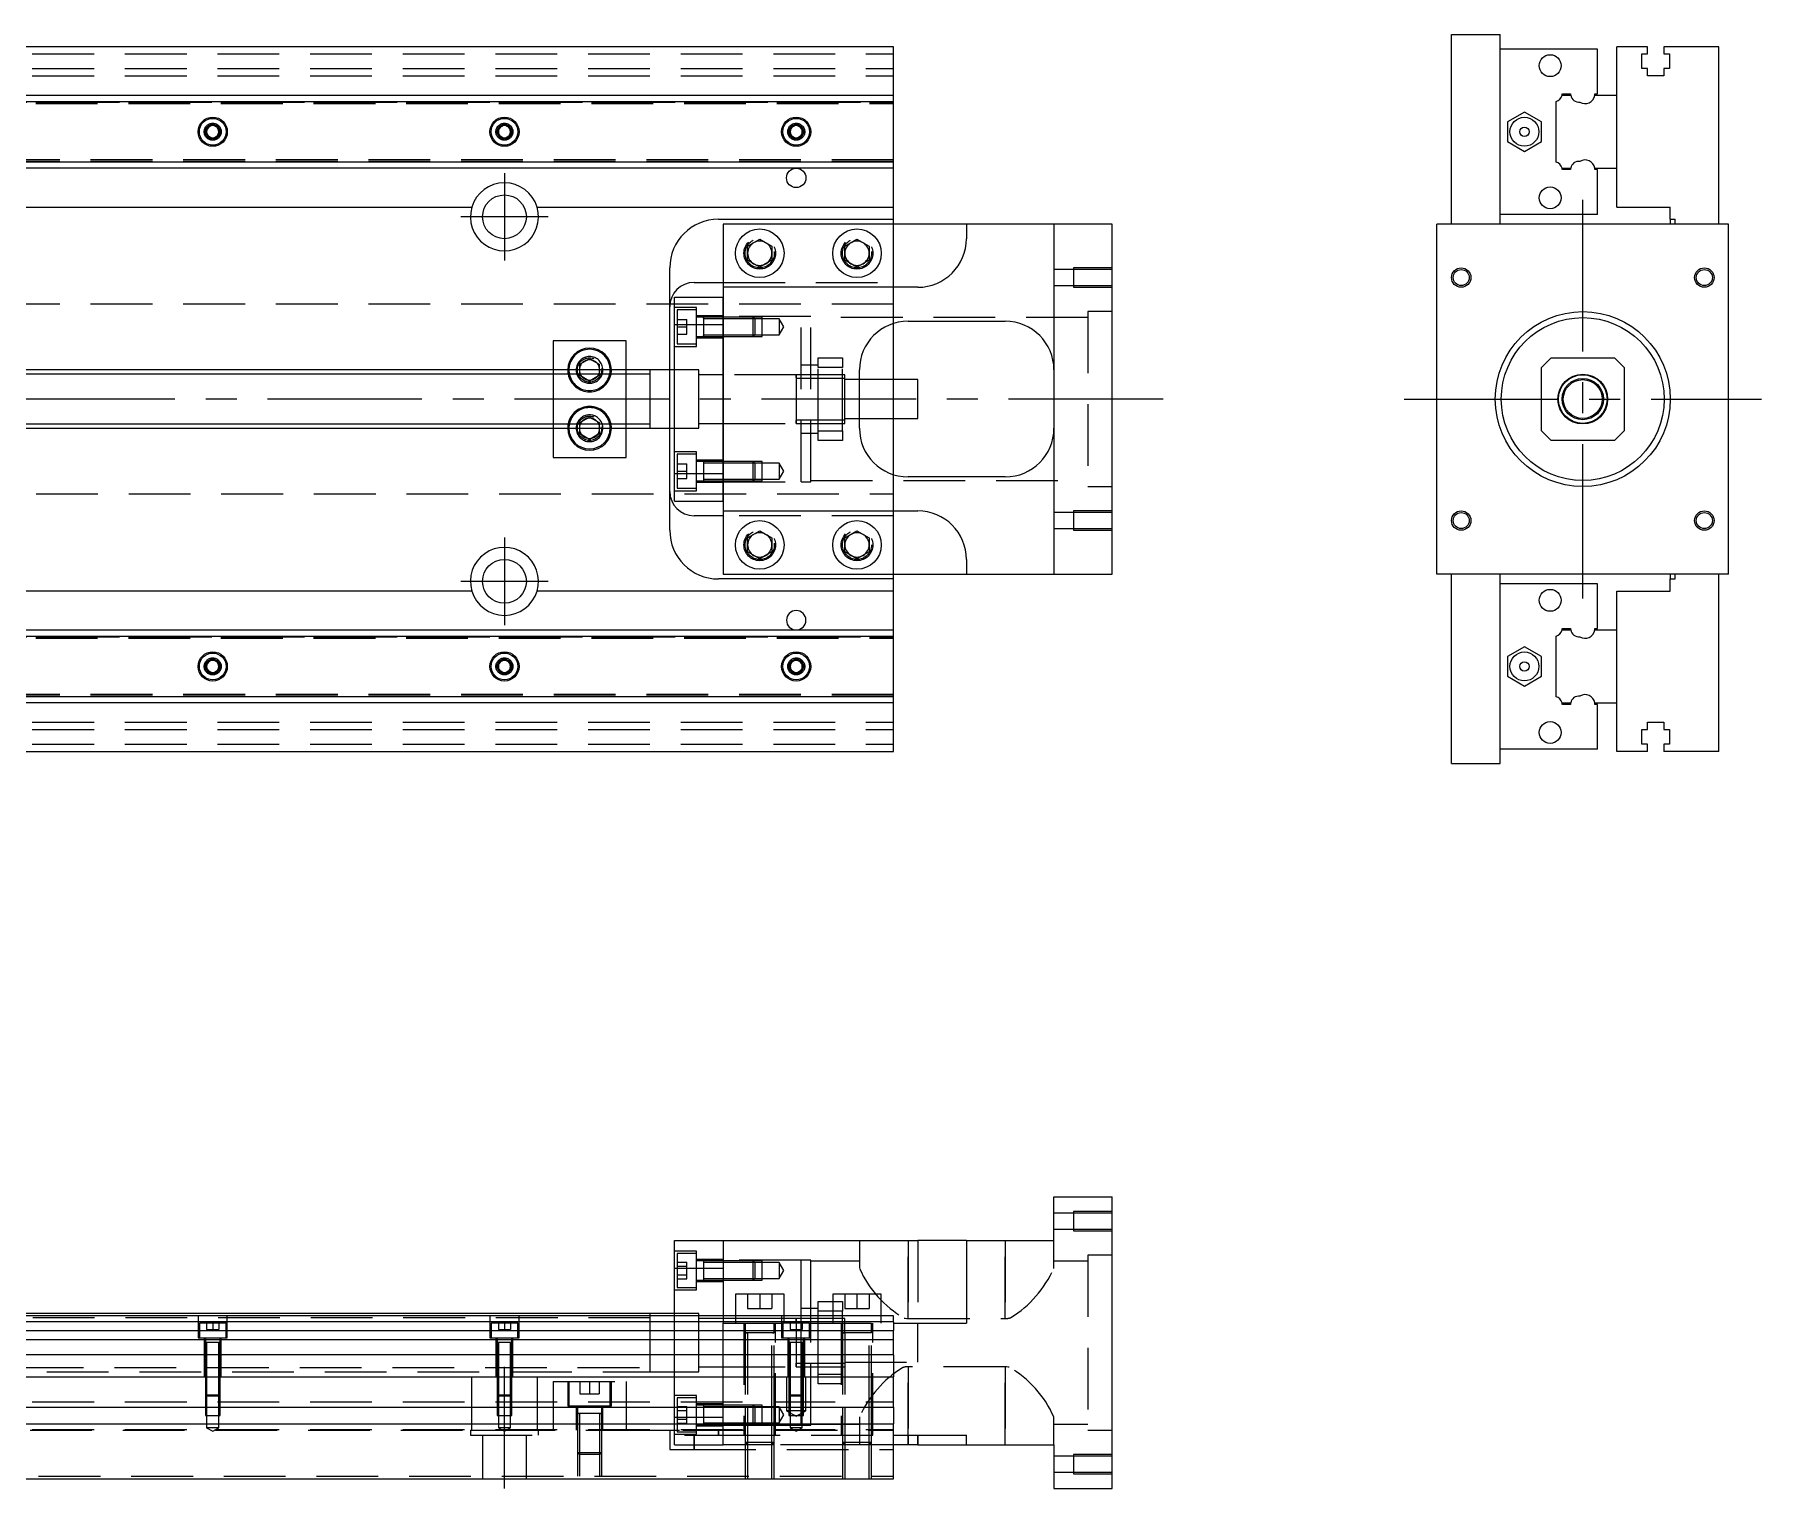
# Model space of a CAD drawing. Extents: x -12 to 699, y -269 to 77.
# Drawn here: x 343.4 to 698.5, y -224.1 to 75 of the extents above; entities that cross this region are included whole.
import ezdxf

# ---------------------------------------------------------------- set-up
doc = ezdxf.new("R2010")
doc.units = 0
doc.linetypes.add('CENTER', pattern=[50.8, 31.75, -6.35, 6.35, -6.35])
doc.linetypes.add('DASHED', pattern=[19.05, 12.7, -6.35])
doc.layers.get('0').update_dxf_attribs({"linetype": 'CONTINUOUS'})
doc.layers.add('CENTER', color=1, linetype='CENTER')

msp = doc.modelspace()

# ---------------------------------------------------------------- linework, layer by layer
at = {"color": 7, "linetype": 'CONTINUOUS'}
for p, q in [((634.76, 75), (644.76, 75)), ((634.76, 36), (634.76, 75)), ((644.76, 36), (644.76, 75)), ((520, 72.5), (310, 72.5)), ((520, 62.5), (520, 72.5)), ((664.76, 72), (644.76, 72)), ((664.76, 62.8), (664.76, 72)), ((675.06, 72.5), (668.76, 72.5)), ((668.76, 62.5), (668.76, 72.5)), ((675.06, 71), (675.06, 72.5)), ((678.46, 72.5), (678.46, 71)), ((689.76, 72.5), (678.46, 72.5)), ((689.76, 36), (689.76, 72.5)), ((673.91, 71), (675.06, 71)), ((673.91, 68), (673.91, 71)), ((675.06, 68), (673.91, 68)), ((675.06, 66.5), (675.06, 68)), ((678.46, 71), (679.61, 71)), ((678.46, 68), (678.46, 66.5)), ((679.61, 68), (678.46, 68)), ((679.61, 71), (679.61, 68)), ((678.46, 66.5), (675.06, 66.5)), ((310, 62.5), (520, 62.5)), ((310, 61.25), (520, 61.25)), ((520, 61.25), (520, 62.5)), ((520, 48.75), (520, 61.25)), ((656.26, 48.75), (656.26, 61.25)), ((657.51, 62.5), (659.29, 62.5)), ((657.56, 62.8), (659.26, 62.8)), ((664.24, 62.5), (668.76, 62.5)), ((664.26, 62.8), (664.76, 62.8)), ((668.76, 47.5), (668.76, 62.5)), ((668.76, 47.5), (668.76, 62.5)), ((649.76, 59.04), (646.26, 57.02)), ((646.26, 57.02), (646.26, 52.98)), ((653.26, 57.02), (649.76, 59.04)), ((653.26, 52.98), (653.26, 57.02)), ((378.75, 55.72), (380, 56.44)), ((378.75, 54.28), (378.75, 55.72)), ((380, 53.56), (378.75, 54.28)), ((380, 56.44), (381.25, 55.72)), ((381.25, 54.28), (380, 53.56)), ((381.25, 55.72), (381.25, 54.28)), ((438.75, 55.72), (440, 56.44)), ((438.75, 54.28), (438.75, 55.72)), ((440, 53.56), (438.75, 54.28)), ((440, 56.44), (441.25, 55.72)), ((441.25, 54.28), (440, 53.56)), ((441.25, 55.72), (441.25, 54.28)), ((498.75, 55.72), (500, 56.44)), ((498.75, 54.28), (498.75, 55.72)), ((500, 53.56), (498.75, 54.28)), ((500, 56.44), (501.25, 55.72)), ((501.25, 54.28), (500, 53.56)), ((501.25, 55.72), (501.25, 54.28)), ((646.26, 52.98), (649.76, 50.96)), ((649.76, 50.96), (653.26, 52.98)), ((520, 48.75), (310, 48.75)), ((520, 47.5), (310, 47.5)), ((520, 47.5), (520, 48.75)), ((520, 39.5), (520, 47.5)), ((657.51, 47.5), (659.29, 47.5)), ((659.26, 47.2), (657.56, 47.2)), ((664.24, 47.5), (668.76, 47.5)), ((664.76, 47.2), (664.26, 47.2)), ((664.76, 38), (664.76, 47.2)), ((668.76, 39.5), (668.76, 47.5)), ((326.71, 39.5), (433.29, 39.5)), ((446.71, 39.5), (520, 39.5)), ((520, 37), (520, 39.5)), ((668.76, 39.5), (679.76, 39.5)), ((679.76, 37), (679.76, 39.5)), ((484, 37), (520, 37)), ((485, 36), (485, 23)), ((535, 36), (485, 36)), ((520, 36), (520, 37)), ((535, 36), (535, 33)), ((553, 36), (535, 36)), ((553, 36), (553, -36)), ((565, 36), (553, 36)), ((565, -36), (565, 36)), ((631.76, -36), (631.76, 36)), ((691.76, 36), (631.76, 36)), ((664.76, 38), (644.76, 38)), ((679.76, 37), (680.76, 37)), ((679.76, 37), (679.76, 36)), ((680.76, 36), (680.76, 37)), ((691.76, -36), (691.76, 36)), ((490, 31.44), (492.5, 32.89)), ((492.5, 32.89), (495, 31.44)), ((510, 31.44), (512.5, 32.89)), ((512.5, 32.89), (515, 31.44)), ((490, 28.56), (490, 31.44)), ((492.5, 27.11), (490, 28.56)), ((495, 28.56), (492.5, 27.11)), ((495, 31.44), (495, 28.56)), ((510, 28.56), (510, 31.44)), ((512.5, 27.11), (510, 28.56)), ((515, 28.56), (512.5, 27.11)), ((515, 31.44), (515, 28.56)), ((474, 6), (474, 27)), ((479, 24), (485, 24)), ((485, 23), (485, 15.33)), ((525, 23), (485, 23)), ((475, 15.33), (475, 21)), ((475, 21), (485, 21)), ((475, 15.33), (485, 15.33)), ((475, -15.33), (475, 15.33)), ((485, -15.33), (485, 15.33)), ((485, 15.33), (485, -15.33)), ((520, 4), (520, 15.54)), ((523, 16), (543, 16)), ((465, 12), (450, 12)), ((450, 12), (450, 6)), ((465, 6), (465, 12)), ((455.5, 7.15), (457.5, 8.31)), ((455.5, 6), (455.5, 7.15)), ((457.5, 8.31), (459.5, 7.15)), ((459.5, 7.15), (459.5, 6)), ((655.26, 8.5), (653.26, 6.5)), ((655.26, 8.5), (668.26, 8.5)), ((670.26, 6.5), (668.26, 8.5)), ((470, 6), (310, 6)), ((470.01, 6), (470, 6)), ((475, 6), (470, 6)), ((470, 6), (470, 6)), ((513, -6), (513, 6)), ((525, 4), (513, 4)), ((525, 0), (525, 4)), ((653.26, -6.5), (653.26, 6.5)), ((670.26, 6.5), (670.26, -6.5)), ((525, -4), (525, 0)), ((310, -6), (470, -6)), ((450, -6), (450, -12)), ((455.5, -7.15), (455.5, -6)), ((459.5, -6), (459.5, -7.15)), ((465, -12), (465, -6)), ((470, -6), (470.01, -6)), ((470, -6), (470, -6)), ((470, -6), (475, -6)), ((474, -27), (474, -6)), ((513, -4), (525, -4)), ((520, -15.54), (520, -4)), ((653.26, -6.5), (655.26, -8.5)), ((668.26, -8.5), (670.26, -6.5)), ((457.5, -8.31), (455.5, -7.15)), ((459.5, -7.15), (457.5, -8.31)), ((668.26, -8.5), (655.26, -8.5)), ((450, -12), (465, -12)), ((475, -15.33), (485, -15.33)), ((475, -21), (475, -15.33)), ((485, -15.33), (485, -23)), ((543, -16), (523, -16)), ((660.26, -16.5), (660.26, -16.5)), ((475, -21), (485, -21)), ((485, -24), (479, -24)), ((485, -23), (525, -23)), ((485, -23), (485, -36)), ((490, -28.56), (492.5, -27.11)), ((492.5, -27.11), (495, -28.56)), ((510, -28.56), (512.5, -27.11)), ((512.5, -27.11), (515, -28.56)), ((490, -31.44), (490, -28.56)), ((492.5, -32.89), (490, -31.44)), ((495, -31.44), (492.5, -32.89)), ((495, -28.56), (495, -31.44)), ((510, -31.44), (510, -28.56)), ((512.5, -32.89), (510, -31.44)), ((515, -31.44), (512.5, -32.89)), ((515, -28.56), (515, -31.44)), ((535, -33), (535, -36)), ((520, -37), (484, -37)), ((485, -36), (535, -36)), ((520, -37), (520, -36)), ((520, -39.5), (520, -37)), ((535, -36), (553, -36)), ((553, -36), (565, -36)), ((691.76, -36), (631.76, -36)), ((634.76, -75), (634.76, -36)), ((644.76, -75), (644.76, -36)), ((664.76, -38), (644.76, -38)), ((664.76, -47.2), (664.76, -38)), ((679.76, -36), (679.76, -37)), ((679.76, -39.5), (679.76, -37)), ((679.76, -37), (680.76, -37)), ((680.76, -37), (680.76, -36)), ((689.76, -72.5), (689.76, -36)), ((433.29, -39.5), (326.71, -39.5)), ((520, -39.5), (446.71, -39.5)), ((520, -47.5), (520, -39.5)), ((668.76, -39.5), (679.76, -39.5)), ((668.76, -47.5), (668.76, -39.5)), ((310, -47.5), (520, -47.5)), ((310, -48.75), (520, -48.75)), ((520, -48.75), (520, -47.5)), ((520, -61.25), (520, -48.75)), ((656.26, -61.25), (656.26, -48.75)), ((657.51, -47.5), (659.29, -47.5)), ((657.56, -47.2), (659.26, -47.2)), ((664.24, -47.5), (668.76, -47.5)), ((664.26, -47.2), (664.76, -47.2)), ((668.76, -62.5), (668.76, -47.5)), ((668.76, -62.5), (668.76, -47.5)), ((649.76, -50.96), (646.26, -52.98)), ((646.26, -52.98), (646.26, -57.02)), ((653.26, -52.98), (649.76, -50.96)), ((653.26, -57.02), (653.26, -52.98)), ((378.75, -54.28), (380, -53.56)), ((378.75, -55.72), (378.75, -54.28)), ((380, -56.44), (378.75, -55.72)), ((380, -53.56), (381.25, -54.28)), ((381.25, -55.72), (380, -56.44)), ((381.25, -54.28), (381.25, -55.72)), ((438.75, -54.28), (440, -53.56)), ((438.75, -55.72), (438.75, -54.28)), ((440, -56.44), (438.75, -55.72)), ((440, -53.56), (441.25, -54.28)), ((441.25, -55.72), (440, -56.44)), ((441.25, -54.28), (441.25, -55.72)), ((498.75, -54.28), (500, -53.56)), ((498.75, -55.72), (498.75, -54.28)), ((500, -56.44), (498.75, -55.72)), ((500, -53.56), (501.25, -54.28)), ((501.25, -55.72), (500, -56.44)), ((501.25, -54.28), (501.25, -55.72)), ((646.26, -57.02), (649.76, -59.04)), ((649.76, -59.04), (653.26, -57.02)), ((520, -61.25), (310, -61.25)), ((520, -62.5), (310, -62.5)), ((520, -62.5), (520, -61.25)), ((520, -72.5), (520, -62.5)), ((657.51, -62.5), (659.29, -62.5)), ((659.26, -62.8), (657.56, -62.8)), ((664.24, -62.5), (668.76, -62.5)), ((664.76, -62.8), (664.26, -62.8)), ((664.76, -72), (664.76, -62.8)), ((668.76, -72.5), (668.76, -62.5)), ((675.06, -66.5), (678.46, -66.5)), ((675.06, -68), (675.06, -66.5)), ((678.46, -66.5), (678.46, -68)), ((673.91, -68), (675.06, -68)), ((673.91, -71), (673.91, -68)), ((675.06, -71), (673.91, -71)), ((675.06, -72.5), (675.06, -71)), ((678.46, -68), (679.61, -68)), ((678.46, -71), (678.46, -72.5)), ((679.61, -71), (678.46, -71)), ((679.61, -68), (679.61, -71)), ((310, -72.5), (520, -72.5)), ((664.76, -72), (644.76, -72)), ((675.06, -72.5), (668.76, -72.5)), ((689.76, -72.5), (678.46, -72.5)), ((634.76, -75), (644.76, -75)), ((553, -173.12), (553, -164.12)), ((553, -164.12), (565, -164.12)), ((565, -224.12), (565, -164.12)), ((475, -178.79), (475, -173.12)), ((475, -173.12), (485, -173.12)), ((485, -173.12), (485, -188.62)), ((485, -173.12), (525, -173.12)), ((535, -173.12), (525, -173.12)), ((535, -173.12), (535, -190.12)), ((535, -173.12), (553, -173.12)), ((475, -178.79), (485, -178.79)), ((475, -188.62), (475, -178.79)), ((497.5, -184.12), (487.5, -184.12)), ((487.5, -184.12), (487.5, -188.62)), ((497.5, -188.62), (497.5, -184.12)), ((517.5, -184.12), (507.5, -184.12)), ((507.5, -184.12), (507.5, -188.62)), ((517.5, -188.62), (517.5, -184.12)), ((470, -188.12), (305.5, -188.12)), ((470, -188.62), (470, -188.12)), ((470.01, -188.12), (470, -188.12)), ((475, -188.12), (470, -188.12)), ((470, -188.12), (470, -188.12)), ((520, -188.62), (305.5, -188.62)), ((520, -189.87), (305.5, -189.87)), ((305.5, -191.65), (520, -191.65)), ((501, -189.87), (500, -189.87)), ((504.5, -189.87), (501, -189.87)), ((507.5, -189.87), (504.5, -189.87)), ((509.5, -189.87), (507.5, -189.87)), ((510, -189.87), (509.5, -189.87)), ((520, -189.87), (520, -188.62)), ((520, -189.87), (520, -191.65)), ((520, -190.12), (535, -190.12)), ((520, -193.54), (520, -191.65)), ((520, -193.54), (305.5, -193.54)), ((520, -196.6), (520, -193.54)), ((520, -196.6), (305.5, -196.6)), ((520, -196.6), (520, -201.12)), ((0, -201.12), (520, -201.12)), ((520, -207.42), (520, -201.12)), ((0, -207.42), (520, -207.42)), ((520, -207.42), (520, -210.82)), ((0, -210.82), (520, -210.82)), ((520, -222.12), (520, -210.82)), ((520, -213.12), (535, -213.12)), ((525, -215.12), (520, -215.12)), ((525, -215.12), (525, -213.12)), ((525, -215.12), (535, -215.12)), ((535, -215.12), (535, -213.12)), ((535, -215.12), (553, -215.12)), ((553, -215.12), (553, -224.12)), ((0, -222.12), (520, -222.12)), ((553, -224.12), (565, -224.12))]:
    msp.add_line(p, q, dxfattribs=at)
at = {"color": 3, "linetype": 'DASHED'}
for p, q in [((0, 71), (520, 71)), ((0, 68), (520, 68)), ((0, 66.5), (520, 66.5)), ((305.5, 61.1), (520, 61.1)), ((305.5, 60.8), (520, 60.8)), ((310, 61.11), (520, 61.11)), ((378.5, 55), (378.52, 55.25)), ((441.48, 55.26), (441.5, 55)), ((498.5, 55), (498.52, 55.25)), ((520, 49.2), (305.5, 49.2)), ((520, 48.9), (305.5, 48.9)), ((520, 48.89), (310, 48.89)), ((520, 24), (520, 36)), ((495.48, 30.36), (495.5, 30)), ((515.48, 30.36), (515.5, 30)), ((557, 26.65), (553, 26.65)), ((557, 27), (557, 23)), ((565, 27), (557, 27)), ((565, 26.65), (557, 26.65)), ((485, 24), (520, 24)), ((520, 23), (520, 24)), ((520, 15.54), (520, 23)), ((553, 23.35), (557, 23.35)), ((557, 23.35), (565, 23.35)), ((557, 23), (565, 23)), ((520, 19.5), (76.9, 19.5)), ((479.5, 18.85), (475, 18.85)), ((475.5, 18.35), (475.5, 11.35)), ((479.5, 18.35), (475.5, 18.35)), ((479.5, 10.85), (479.5, 18.85)), ((485, 15.33), (485, 21)), ((560, 18), (560, -18)), ((565, 18), (560, 18)), ((475.5, 16.35), (477.5, 16.35)), ((475.5, 14.85), (477.5, 14.85)), ((477.5, 14.85), (477.5, 16.35)), ((477.5, 13.35), (477.5, 14.85)), ((485, 17.1), (479.5, 17.1)), ((480.9, 16.85), (479.5, 16.85)), ((480.9, 16.85), (480.89, 16.85)), ((480.9, 16.85), (480.9, 16.63)), ((480.9, 16.63), (480.9, 16.85)), ((485, 16.85), (480.9, 16.85)), ((480.9, 16.85), (480.9, 16.85)), ((480.9, 16.63), (480.9, 13.07)), ((485, 16.5), (480.9, 16.5)), ((501, 17), (485, 17)), ((491.15, 16.85), (485, 16.85)), ((491.15, 16.85), (485, 16.85)), ((491.5, 16.5), (485, 16.5)), ((491.15, 12.85), (491.15, 16.85)), ((493, 16.85), (491.15, 16.85)), ((491.5, 16.5), (491.15, 16.85)), ((491.5, 16.5), (491.5, 13.2)), ((493, 16.5), (491.5, 16.5)), ((493, 12.85), (493, 16.85)), ((496.5, 16.5), (493, 16.5)), ((496.5, 16.5), (496.5, 13.2)), ((497.45, 14.85), (496.5, 16.5)), ((496.5, 13.2), (497.45, 14.85)), ((501, -17), (501, 17)), ((503, 17), (501, 17)), ((503, -17), (503, 17)), ((560, 16.75), (503, 16.75)), ((520, 15.54), (520, 15.54)), ((475, 10.85), (479.5, 10.85)), ((475.5, 13.35), (477.5, 13.35)), ((475.5, 11.35), (479.5, 11.35)), ((479.5, 12.85), (480.9, 12.85)), ((479.5, 12.6), (485, 12.6)), ((480.89, 12.85), (480.9, 12.85)), ((480.9, 13.2), (485, 13.2)), ((480.9, 13.07), (480.9, 12.85)), ((480.9, 12.85), (480.9, 13.07)), ((480.9, 12.85), (485, 12.85)), ((480.9, 12.85), (480.9, 12.85)), ((485, 13.2), (491.5, 13.2)), ((485, 12.85), (491.15, 12.85)), ((485, 12.85), (491.15, 12.85)), ((491.15, 12.85), (491.5, 13.2)), ((491.15, 12.85), (493, 12.85)), ((491.5, 13.2), (493, 13.2)), ((493, 13.2), (496.5, 13.2)), ((504.5, 8.5), (509.5, 8.5)), ((504.5, 6.5), (504.5, 8.5)), ((509.5, 8.5), (509.5, 6.5)), ((450, 6), (450, 5.13)), ((450, 5.13), (450, -5.12)), ((455.5, 5.13), (455.5, 6)), ((455.5, 4.85), (455.5, 5.13)), ((457.5, 3.69), (455.5, 4.85)), ((459.5, 4.85), (457.5, 3.69)), ((459.5, 6), (459.5, 5.13)), ((459.5, 5.13), (459.5, 4.85)), ((459.98, 6.29), (460, 6)), ((465, 5.13), (465, 6)), ((465, -5.12), (465, 5.13)), ((470, -6), (470, 6)), ((474, -6), (474, 6)), ((480, 6), (475, 6)), ((480, 0), (480, 6)), ((485, 5), (480, 5)), ((500.01, 5), (485, 5)), ((500, 4.44), (500, 5)), ((500, 5), (500, 4.44)), ((509.5, 5), (500, 5)), ((500, 4.44), (500, -4.44)), ((509.5, 4.25), (500, 4.25)), ((504.5, 7), (501, 7)), ((504.5, -6.5), (504.5, 6.5)), ((509.5, 6.5), (504.5, 6.5)), ((509.5, -6.5), (509.5, 6.5)), ((510, 5), (509.5, 5)), ((510, 4.25), (509.5, 4.25)), ((510, 0), (510, 5)), ((513, 4), (510, 4)), ((520, -4), (520, 4)), ((480, -6), (480, 0)), ((510, -5), (510, 0)), ((450, -5.12), (450, -6)), ((455.5, -4.85), (457.5, -3.69)), ((455.5, -5.12), (455.5, -4.85)), ((455.5, -6), (455.5, -5.12)), ((457.5, -3.69), (459.5, -4.85)), ((459.5, -4.85), (459.5, -5.12)), ((459.5, -5.12), (459.5, -6)), ((459.98, -5.71), (460, -6)), ((465, -6), (465, -5.12)), ((470, -6), (470, -6)), ((475, -6), (480, -6)), ((480, -5), (485, -5)), ((485, -5), (500.01, -5)), ((500, -4.25), (509.5, -4.25)), ((500, -5), (500, -4.44)), ((500, -4.44), (500, -5)), ((500, -5), (500, -5)), ((500, -5), (509.5, -5)), ((501, -7), (504.5, -7)), ((504.5, -6.5), (509.5, -6.5)), ((504.5, -8.5), (504.5, -6.5)), ((509.5, -4.25), (510, -4.25)), ((509.5, -5), (510, -5)), ((509.5, -6.5), (509.5, -8.5)), ((510, -4), (513, -4)), ((509.5, -8.5), (504.5, -8.5)), ((479.5, -10.85), (475, -10.85)), ((475.5, -11.35), (475.5, -18.35)), ((479.5, -11.35), (475.5, -11.35)), ((475.5, -13.35), (477.5, -13.35)), ((477.5, -14.85), (477.5, -13.35)), ((479.5, -18.85), (479.5, -10.85)), ((485, -12.6), (479.5, -12.6)), ((480.9, -12.85), (479.5, -12.85)), ((480.9, -12.85), (480.89, -12.85)), ((480.9, -12.85), (480.9, -13.07)), ((480.9, -12.85), (480.9, -12.85)), ((485, -12.85), (480.9, -12.85)), ((480.9, -13.07), (480.9, -16.63)), ((485, -13.2), (480.9, -13.2)), ((491.15, -12.85), (485, -12.85)), ((491.15, -12.85), (485, -12.85)), ((491.5, -13.2), (485, -13.2)), ((491.15, -16.85), (491.15, -12.85)), ((493, -12.85), (491.15, -12.85)), ((491.5, -13.2), (491.15, -12.85)), ((491.5, -13.2), (491.5, -16.5)), ((493, -13.2), (491.5, -13.2)), ((493, -16.85), (493, -12.85)), ((496.5, -13.2), (493, -13.2)), ((496.5, -13.2), (496.5, -16.5)), ((497.45, -14.85), (496.5, -13.2)), ((475.5, -14.85), (477.5, -14.85)), ((475.5, -16.35), (477.5, -16.35)), ((477.5, -16.35), (477.5, -14.85)), ((479.5, -16.85), (480.9, -16.85)), ((479.5, -17.1), (485, -17.1)), ((480.89, -16.85), (480.9, -16.85)), ((480.9, -16.5), (485, -16.5)), ((480.9, -16.63), (480.9, -16.85)), ((480.9, -16.85), (480.9, -16.85)), ((480.9, -16.85), (485, -16.85)), ((485, -21), (485, -15.33)), ((485, -16.5), (491.5, -16.5)), ((485, -16.85), (491.15, -16.85)), ((485, -16.85), (491.15, -16.85)), ((485, -17), (501, -17)), ((491.15, -16.85), (491.5, -16.5)), ((491.15, -16.85), (493, -16.85)), ((491.5, -16.5), (493, -16.5)), ((493, -16.5), (496.5, -16.5)), ((496.5, -16.5), (497.45, -14.85)), ((501, -17), (503, -17)), ((503, -16.75), (560, -16.75)), ((520, -23), (520, -15.54)), ((520, -15.54), (520, -15.54)), ((76.97, -19.5), (520, -19.5)), ((475, -18.85), (479.5, -18.85)), ((475.5, -18.35), (479.5, -18.35)), ((560, -18), (565, -18)), ((520, -24), (485, -24)), ((520, -24), (520, -23)), ((520, -36), (520, -24)), ((557, -23.35), (553, -23.35)), ((557, -23), (557, -27)), ((565, -23), (557, -23)), ((565, -23.35), (557, -23.35)), ((553, -26.65), (557, -26.65)), ((557, -26.65), (565, -26.65)), ((557, -27), (565, -27)), ((495.48, -29.64), (495.5, -30)), ((509.5, -30), (509.52, -29.65)), ((305.5, -48.9), (520, -48.9)), ((305.5, -49.2), (520, -49.2)), ((310, -48.89), (520, -48.89)), ((378.5, -55), (378.52, -54.75)), ((438.5, -55), (438.52, -54.75)), ((501.48, -54.74), (501.5, -55)), ((520, -60.8), (305.5, -60.8)), ((520, -61.1), (305.5, -61.1)), ((520, -61.11), (310, -61.11)), ((0, -66.5), (520, -66.5)), ((0, -68), (520, -68)), ((0, -71), (520, -71)), ((557, -167.47), (553, -167.47)), ((557, -167.12), (557, -171.12)), ((565, -167.12), (557, -167.12)), ((565, -167.47), (557, -167.47)), ((513, -173.12), (513, -178.48)), ((523, -189.16), (523, -173.12)), ((523, -173.12), (523, -189.16)), ((525, -173.12), (525, -190.12)), ((543, -173.12), (543, -189.16)), ((543, -189.16), (543, -173.12)), ((553, -170.77), (557, -170.77)), ((553, -178.48), (553, -173.12)), ((557, -170.77), (565, -170.77)), ((557, -171.12), (565, -171.12)), ((479.5, -175.27), (475, -175.27)), ((475.5, -175.77), (475.5, -179.27)), ((479.5, -175.77), (475.5, -175.77)), ((475.5, -177.54), (477.5, -177.54)), ((477.5, -178.4), (477.5, -177.54)), ((479.5, -183.27), (479.5, -175.27)), ((485, -177.02), (479.5, -177.02)), ((480.9, -177.27), (479.5, -177.27)), ((480.9, -177.27), (480.89, -177.27)), ((480.9, -177.27), (480.9, -177.86)), ((480.9, -177.27), (480.9, -177.49)), ((480.9, -177.27), (480.9, -177.27)), ((485, -177.27), (480.9, -177.27)), ((480.9, -177.49), (480.9, -177.86)), ((501, -177.12), (485, -177.12)), ((491.15, -177.27), (485, -177.27)), ((491.15, -177.27), (485, -177.27)), ((491.15, -179.27), (491.15, -177.27)), ((493, -177.27), (491.15, -177.27)), ((491.5, -177.62), (491.15, -177.27)), ((493, -181.27), (493, -177.27)), ((501, -188.62), (501, -177.12)), ((503, -177.12), (501, -177.12)), ((503, -188.62), (503, -177.12)), ((513, -177.37), (503, -177.37)), ((560, -177.37), (553, -177.37)), ((560, -176.12), (560, -212.12)), ((565, -176.12), (560, -176.12)), ((475.5, -178.4), (477.5, -178.4)), ((475.5, -179.27), (475.5, -182.77)), ((475.5, -180.14), (477.5, -180.14)), ((475.5, -181), (477.5, -181)), ((477.5, -180.14), (477.5, -178.4)), ((477.5, -181), (477.5, -180.14)), ((485, -177.62), (480.9, -177.62)), ((480.9, -177.86), (480.9, -179.27)), ((480.9, -179.13), (480.9, -179.41)), ((480.9, -179.27), (480.9, -180.69)), ((480.9, -180.69), (480.9, -181.27)), ((480.9, -180.69), (480.9, -181.05)), ((480.9, -180.92), (485, -180.92)), ((480.9, -181.05), (480.9, -181.27)), ((491.5, -177.62), (485, -177.62)), ((485, -180.92), (491.5, -180.92)), ((491.15, -181.27), (491.15, -179.27)), ((491.15, -181.27), (491.5, -180.92)), ((491.5, -177.62), (491.5, -179.27)), ((493, -177.62), (491.5, -177.62)), ((491.5, -179.27), (491.5, -180.92)), ((491.5, -180.92), (493, -180.92)), ((496.5, -177.62), (493, -177.62)), ((493, -180.92), (496.5, -180.92)), ((496.5, -177.62), (496.5, -180.92)), ((497.45, -179.27), (496.5, -177.62)), ((496.5, -180.92), (497.45, -179.27)), ((513, -178.48), (513.04, -178.83)), ((552.96, -178.85), (553, -178.48)), ((475, -183.27), (479.5, -183.27)), ((475.5, -182.77), (479.5, -182.77)), ((479.5, -181.27), (480.9, -181.27)), ((479.5, -181.52), (485, -181.52)), ((480.89, -181.27), (480.9, -181.27)), ((480.9, -181.27), (480.9, -181.27)), ((480.9, -181.27), (485, -181.27)), ((485, -181.27), (491.15, -181.27)), ((485, -181.27), (491.15, -181.27)), ((490, -184.12), (490, -187.12)), ((491.15, -181.27), (493, -181.27)), ((492.5, -184.12), (492.5, -187.12)), ((495, -184.12), (495, -187.12)), ((510, -184.12), (510, -187.12)), ((512.5, -184.12), (512.5, -187.12)), ((515, -184.12), (515, -187.12)), ((470, -188.62), (470, -188.12)), ((480, -188.12), (475, -188.12)), ((480, -188.62), (480, -188.12)), ((490, -187.12), (492.5, -187.12)), ((492.5, -187.12), (495, -187.12)), ((504.5, -187.12), (501, -187.12)), ((504.5, -185.62), (507.5, -185.62)), ((504.5, -187.62), (504.5, -185.62)), ((507.5, -187.62), (504.5, -187.62)), ((504.5, -188.62), (504.5, -187.62)), ((507.5, -185.62), (509.5, -185.62)), ((509.5, -187.62), (507.5, -187.62)), ((509.5, -185.62), (509.5, -187.62)), ((509.5, -188.62), (509.5, -187.62)), ((510, -187.12), (512.5, -187.12)), ((512.5, -187.12), (515, -187.12)), ((470, -188.99), (55, -188.99)), ((377, -188.62), (377, -193.12)), ((382.75, -190.12), (377.25, -190.12)), ((377.25, -190.12), (377.25, -193.12)), ((378.75, -190.12), (378.75, -191.42)), ((378.75, -191.42), (380, -191.42)), ((380, -190.12), (380, -191.42)), ((380, -191.42), (381.25, -191.42)), ((381.25, -190.12), (381.25, -191.42)), ((382.75, -193.12), (382.75, -190.12)), ((383, -193.12), (383, -188.62)), ((437, -188.62), (437, -193.12)), ((442.75, -190.12), (437.25, -190.12)), ((437.25, -190.12), (437.25, -193.12)), ((438.75, -190.12), (438.75, -191.42)), ((438.75, -191.42), (440, -191.42)), ((440, -190.12), (440, -191.42)), ((440, -191.42), (441.25, -191.42)), ((441.25, -190.12), (441.25, -191.42)), ((442.75, -193.12), (442.75, -190.12)), ((443, -193.12), (443, -188.62)), ((470, -200.12), (470, -188.62)), ((475, -201.12), (475, -188.62)), ((480, -194.12), (480, -188.62)), ((485, -189.12), (480, -189.12)), ((485, -188.62), (485, -190.12)), ((487.5, -189.12), (485, -189.12)), ((485, -201.12), (485, -190.12)), ((485, -190.12), (497.25, -190.12)), ((487.5, -188.62), (487.5, -190.12)), ((497.5, -189.12), (487.5, -189.12)), ((489.25, -190.12), (489.25, -213.12)), ((489.5, -190.12), (489.5, -192.12)), ((495.5, -192.12), (495.5, -190.12)), ((495.75, -213.12), (495.75, -190.12)), ((497, -188.62), (497, -193.12)), ((502.75, -190.12), (497.25, -190.12)), ((497.25, -190.12), (497.25, -193.12)), ((497.5, -190.12), (497.5, -188.62)), ((500.01, -189.12), (497.5, -189.12)), ((498.75, -190.12), (498.75, -191.42)), ((498.75, -191.42), (500, -191.42)), ((500, -189.12), (500, -189.68)), ((500, -189.68), (500, -189.12)), ((501, -189.12), (500, -189.12)), ((500, -189.68), (500, -190.02)), ((500, -190.12), (500, -191.42)), ((500, -191.42), (501.25, -191.42)), ((500, -191.52), (500, -193.12)), ((501, -190.12), (501, -188.62)), ((504.5, -189.12), (501, -189.12)), ((501, -193.12), (501, -190.12)), ((501.25, -190.12), (501.25, -191.42)), ((502.75, -190.12), (520, -190.12)), ((502.75, -193.12), (502.75, -190.12)), ((503, -193.12), (503, -188.62)), ((504.5, -190.12), (504.5, -188.62)), ((507.5, -189.12), (504.5, -189.12)), ((504.5, -200.62), (504.5, -190.12)), ((507.5, -188.62), (507.5, -190.12)), ((509.5, -189.12), (507.5, -189.12)), ((509.25, -190.12), (509.25, -213.12)), ((509.5, -190.12), (509.5, -188.62)), ((510, -189.12), (509.5, -189.12)), ((509.5, -190.12), (509.5, -192.12)), ((510, -190.12), (510, -189.12)), ((510, -192.12), (510, -190.12)), ((515.5, -192.12), (515.5, -190.12)), ((515.75, -213.12), (515.75, -190.12)), ((517.5, -190.12), (517.5, -188.62)), ((522.17, -189.05), (522.44, -189.11)), ((522.44, -189.11), (522.72, -189.15)), ((522.72, -189.15), (523, -189.16)), ((523, -189.16), (543, -189.16)), ((525, -198.12), (525, -190.12)), ((377, -193.12), (383, -193.12)), ((378.25, -193.12), (378.25, -201.12)), ((378.5, -193.12), (378.5, -194.12)), ((378.5, -194.11), (378.5, -194.12)), ((378.62, -194.12), (378.5, -194.12)), ((378.5, -194.12), (378.5, -201.12)), ((378.5, -194.12), (378.5, -194.12)), ((380, -194.12), (378.62, -194.12)), ((378.75, -194.12), (378.75, -201.12)), ((381.38, -194.12), (380, -194.12)), ((381.25, -201.12), (381.25, -194.12)), ((381.5, -194.12), (381.38, -194.12)), ((381.5, -194.12), (381.5, -193.12)), ((381.5, -194.12), (381.5, -194.11)), ((381.5, -201.12), (381.5, -194.12)), ((381.5, -194.12), (381.5, -194.12)), ((381.75, -201.12), (381.75, -193.12)), ((437, -193.12), (443, -193.12)), ((438.25, -193.12), (438.25, -201.12)), ((438.5, -193.12), (438.5, -194.12)), ((438.5, -194.11), (438.5, -194.12)), ((438.62, -194.12), (438.5, -194.12)), ((438.5, -194.12), (438.5, -201.12)), ((438.5, -194.12), (438.5, -194.12)), ((440, -194.12), (438.62, -194.12)), ((438.75, -194.12), (438.75, -201.12)), ((441.38, -194.12), (440, -194.12)), ((441.25, -201.12), (441.25, -194.12)), ((441.5, -194.12), (441.38, -194.12)), ((441.5, -194.12), (441.5, -193.12)), ((441.5, -194.12), (441.5, -194.11)), ((441.5, -201.12), (441.5, -194.12)), ((441.5, -194.12), (441.5, -194.12)), ((441.75, -201.12), (441.75, -193.12)), ((480, -200.12), (480, -194.12)), ((489.5, -192.12), (489.85, -192.12)), ((489.85, -192.12), (489.5, -192.12)), ((489.5, -192.12), (489.5, -192.12)), ((489.5, -192.12), (489.5, -207.42)), ((489.5, -192.12), (489.5, -192.12)), ((495.15, -192.12), (489.85, -192.12)), ((490, -192.12), (490, -207.42)), ((495, -207.42), (495, -192.12)), ((495.15, -192.12), (495.5, -192.12)), ((495.5, -192.12), (495.15, -192.12)), ((495.5, -207.42), (495.5, -192.12)), ((495.5, -192.12), (495.5, -192.12)), ((495.5, -192.12), (495.5, -192.12)), ((497, -193.12), (503, -193.12)), ((498.25, -193.12), (498.25, -201.12)), ((498.5, -193.12), (498.5, -194.12)), ((498.5, -194.11), (498.5, -194.12)), ((498.62, -194.12), (498.5, -194.12)), ((498.5, -194.12), (498.5, -201.12)), ((498.5, -194.12), (498.5, -194.12)), ((500, -194.12), (498.62, -194.12)), ((498.75, -194.12), (498.75, -201.12)), ((500, -193.12), (500, -193.92)), ((500, -193.92), (500, -194.12)), ((501.38, -194.12), (500, -194.12)), ((500, -194.12), (500, -198.56)), ((501, -194.12), (501, -193.12)), ((501, -205.12), (501, -194.12)), ((501.25, -201.12), (501.25, -194.12)), ((501.5, -194.12), (501.38, -194.12)), ((501.5, -194.12), (501.5, -193.12)), ((501.5, -194.12), (501.5, -194.11)), ((501.5, -201.12), (501.5, -194.12)), ((501.5, -194.12), (501.5, -194.12)), ((501.75, -201.12), (501.75, -193.12)), ((503, -194.12), (503, -193.12)), ((503, -211.12), (503, -194.12)), ((509.5, -192.12), (509.85, -192.12)), ((515.5, -192.12), (509.5, -192.12)), ((509.5, -192.12), (509.5, -192.12)), ((509.5, -192.12), (509.5, -207.42)), ((509.5, -192.12), (509.5, -192.12)), ((510, -192.12), (510, -207.42)), ((515, -207.42), (515, -192.12)), ((515.5, -207.42), (515.5, -192.12)), ((515.5, -192.12), (515.5, -192.12)), ((515.5, -192.12), (515.5, -192.12)), ((500, -199.12), (500, -198.37)), ((500, -198.37), (510, -198.37)), ((500, -199.12), (500, -198.56)), ((500, -198.56), (500, -199.12)), ((510, -198.12), (525, -198.12)), ((55, -199.24), (470, -199.24)), ((288.75, -200.12), (470, -200.12)), ((378.5, -201.12), (378.5, -204.87)), ((378.5, -201.12), (378.5, -204.87)), ((378.75, -201.12), (378.75, -205.12)), ((381.25, -205.12), (381.25, -201.12)), ((381.5, -204.87), (381.5, -201.12)), ((381.5, -204.87), (381.5, -201.12)), ((433.29, -212.12), (433.29, -201.12)), ((438.5, -201.12), (438.5, -204.87)), ((438.5, -201.12), (438.5, -204.87)), ((438.75, -201.12), (438.75, -205.12)), ((441.25, -205.12), (441.25, -201.12)), ((441.5, -204.87), (441.5, -201.12)), ((441.5, -204.87), (441.5, -201.12)), ((446.71, -201.12), (446.71, -212.12)), ((450, -202.12), (465, -202.12)), ((450, -202.12), (450, -207.42)), ((453, -202.12), (453, -207.12)), ((453.25, -202.12), (453.25, -207.12)), ((455.5, -202.12), (455.5, -204.62)), ((457.5, -202.12), (457.5, -204.62)), ((459.5, -202.12), (459.5, -204.62)), ((461.75, -207.12), (461.75, -202.12)), ((462, -207.12), (462, -202.12)), ((465, -202.12), (465, -207.42)), ((470, -200.12), (470, -200.12)), ((470, -200.12), (470.01, -200.12)), ((470, -200.12), (470, -200.12)), ((470, -200.12), (475, -200.12)), ((475, -200.12), (480, -200.12)), ((475, -207.42), (475, -201.12)), ((480, -199.12), (485, -199.12)), ((485, -199.12), (500.01, -199.12)), ((485, -207.42), (485, -201.12)), ((498, -201.12), (498, -208.12)), ((498.5, -201.12), (498.5, -204.87)), ((498.5, -201.12), (498.5, -204.87)), ((498.75, -201.12), (498.75, -205.12)), ((500, -199.12), (509.5, -199.12)), ((500.01, -199.12), (509.5, -199.12)), ((501.25, -205.12), (501.25, -201.12)), ((501.5, -204.87), (501.5, -201.12)), ((501.5, -204.87), (501.5, -201.12)), ((502, -208.12), (502, -201.12)), ((504.5, -200.62), (509.5, -200.62)), ((504.5, -202.62), (504.5, -200.62)), ((509.5, -199.12), (510, -199.12)), ((543, -199.08), (523, -199.08)), ((523, -215.12), (523, -199.08)), ((523, -199.08), (523, -213.12)), ((543, -199.08), (543, -215.12)), ((543, -215.12), (543, -199.08)), ((543.28, -199.09), (543, -199.08)), ((543.56, -199.13), (543.28, -199.09)), ((543.83, -199.19), (543.56, -199.13)), ((378.5, -204.87), (381.5, -204.87)), ((378.5, -204.87), (378.5, -207.42)), ((378.5, -204.87), (378.75, -205.12)), ((381.25, -205.12), (378.75, -205.12)), ((378.75, -205.12), (378.75, -209.12)), ((381.25, -205.12), (381.5, -204.87)), ((381.25, -209.12), (381.25, -205.12)), ((381.5, -207.42), (381.5, -204.87)), ((438.5, -204.87), (441.5, -204.87)), ((438.5, -204.87), (438.5, -207.42)), ((438.5, -204.87), (438.75, -205.12)), ((441.25, -205.12), (438.75, -205.12)), ((438.75, -205.12), (438.75, -209.12)), ((441.25, -205.12), (441.5, -204.87)), ((441.25, -209.12), (441.25, -205.12)), ((441.5, -207.42), (441.5, -204.87)), ((455.5, -204.62), (457.5, -204.62)), ((457.5, -204.62), (459.5, -204.62)), ((479.5, -204.97), (475, -204.97)), ((475.5, -205.47), (475.5, -207.42)), ((479.5, -205.47), (475.5, -205.47)), ((479.5, -212.97), (479.5, -204.97)), ((498.5, -204.87), (501.5, -204.87)), ((498.5, -204.87), (498.5, -207.42)), ((498.5, -204.87), (498.75, -205.12)), ((501.25, -205.12), (498.75, -205.12)), ((498.75, -205.12), (498.75, -209.12)), ((501, -207.42), (501, -205.12)), ((501.25, -205.12), (501.5, -204.87)), ((501.25, -209.12), (501.25, -205.12)), ((501.5, -207.42), (501.5, -204.87)), ((509.5, -202.62), (504.5, -202.62)), ((0, -206.27), (520, -206.27)), ((378.5, -207.42), (378.5, -209.12)), ((378.5, -209.12), (381.5, -209.12)), ((378.75, -209.12), (378.75, -211.62)), ((381.25, -211.62), (381.25, -209.12)), ((381.5, -209.12), (381.5, -207.42)), ((438.5, -207.42), (438.5, -209.12)), ((438.5, -209.12), (441.5, -209.12)), ((438.75, -209.12), (438.75, -211.62)), ((441.25, -211.62), (441.25, -209.12)), ((441.5, -209.12), (441.5, -207.42)), ((450, -207.42), (450, -210.82)), ((453, -207.12), (462, -207.12)), ((454.75, -207.12), (454.75, -212.12)), ((455, -207.12), (455, -207.42)), ((455, -207.42), (455, -208.72)), ((455, -208.71), (455, -208.72)), ((455, -208.72), (455.26, -208.72)), ((455.26, -208.72), (455, -208.72)), ((455, -208.72), (455, -208.72)), ((455, -208.72), (455, -210.82)), ((459.74, -208.72), (455.26, -208.72)), ((455.4, -208.72), (455.4, -210.82)), ((459.6, -210.82), (459.6, -208.72)), ((459.74, -208.72), (460, -208.72)), ((460, -208.72), (459.74, -208.72)), ((460, -207.42), (460, -207.12)), ((460, -208.72), (460, -207.42)), ((460, -208.72), (460, -208.71)), ((460, -208.72), (460, -208.72)), ((460, -210.82), (460, -208.72)), ((460.25, -212.12), (460.25, -207.12)), ((465, -207.42), (465, -210.82)), ((475, -209.45), (475, -207.42)), ((475, -210.82), (475, -209.45)), ((475, -209.45), (485, -209.45)), ((475.5, -207.24), (477.5, -207.24)), ((475.5, -207.42), (475.5, -208.97)), ((475.5, -208.1), (477.5, -208.1)), ((475.5, -208.97), (475.5, -210.82)), ((477.5, -208.1), (477.5, -207.24)), ((477.5, -209.84), (477.5, -208.1)), ((485, -206.72), (479.5, -206.72)), ((480.9, -206.97), (479.5, -206.97)), ((480.9, -206.97), (480.89, -206.97)), ((480.9, -206.97), (480.9, -207.42)), ((480.9, -206.97), (480.9, -207.19)), ((485, -206.97), (480.9, -206.97)), ((480.9, -206.97), (480.9, -206.97)), ((480.9, -207.19), (480.9, -207.42)), ((485, -207.32), (480.9, -207.32)), ((480.9, -207.42), (480.9, -207.55)), ((480.9, -207.42), (480.9, -207.55)), ((480.9, -207.55), (480.9, -208.97)), ((480.9, -208.83), (480.9, -209.11)), ((480.9, -208.97), (480.9, -210.38)), ((489.5, -206.97), (485, -206.97)), ((489.5, -206.97), (485, -206.97)), ((489.5, -207.32), (485, -207.32)), ((485, -210.82), (485, -207.42)), ((490, -206.97), (489.5, -206.97)), ((490, -206.97), (489.5, -206.97)), ((490, -207.32), (489.5, -207.32)), ((489.5, -207.42), (489.5, -210.82)), ((491.15, -206.97), (490, -206.97)), ((491.15, -206.97), (490, -206.97)), ((491.5, -207.32), (490, -207.32)), ((490, -207.42), (490, -210.82)), ((491.15, -207.42), (491.15, -206.97)), ((493, -206.97), (491.15, -206.97)), ((491.5, -207.32), (491.15, -206.97)), ((491.15, -208.97), (491.15, -207.42)), ((491.15, -210.82), (491.15, -208.97)), ((491.5, -207.32), (491.5, -207.42)), ((493, -207.32), (491.5, -207.32)), ((491.5, -207.42), (491.5, -208.97)), ((491.5, -208.97), (491.5, -210.62)), ((493, -207.42), (493, -206.97)), ((496.5, -207.32), (493, -207.32)), ((493, -210.82), (493, -207.42)), ((495, -210.82), (495, -207.42)), ((495.5, -210.82), (495.5, -207.42)), ((496.5, -207.32), (496.5, -210.62)), ((497.45, -208.97), (496.5, -207.32)), ((496.5, -210.62), (497.45, -208.97)), ((502, -208.12), (498, -208.12)), ((498, -208.12), (500, -209.27)), ((498.5, -207.42), (498.5, -209.12)), ((498.5, -209.12), (501.5, -209.12)), ((498.75, -209.12), (498.75, -211.62)), ((500, -209.27), (502, -208.12)), ((501, -209.12), (501, -207.42)), ((501, -210.82), (501, -209.12)), ((501.25, -211.62), (501.25, -209.12)), ((501.5, -209.12), (501.5, -207.42)), ((509.5, -207.42), (509.5, -210.82)), ((510, -207.42), (510, -210.82)), ((513.04, -209.39), (513, -209.76)), ((515, -210.82), (515, -207.42)), ((515.5, -210.82), (515.5, -207.42)), ((553, -209.76), (552.96, -209.41)), ((0, -211.97), (520, -211.97)), ((56.71, -212.12), (463.29, -212.12)), ((381.25, -211.62), (378.75, -211.62)), ((378.75, -211.62), (380, -212.34)), ((380, -212.34), (381.25, -211.62)), ((433, -212.12), (447, -212.12)), ((433, -212.12), (433, -213.12)), ((441.25, -211.62), (438.75, -211.62)), ((438.75, -211.62), (440, -212.34)), ((440, -212.34), (441.25, -211.62)), ((447, -213.12), (447, -212.12)), ((450, -210.82), (450, -212.12)), ((455, -210.82), (455, -212.12)), ((455, -212.12), (455, -216.72)), ((455, -212.12), (455, -216.72)), ((455.4, -210.82), (455.4, -212.12)), ((455.4, -212.12), (455.4, -217.12)), ((459.6, -212.12), (459.6, -210.82)), ((459.6, -217.12), (459.6, -212.12)), ((460, -212.12), (460, -210.82)), ((460, -216.72), (460, -212.12)), ((460, -216.72), (460, -212.12)), ((463.29, -212.12), (476.71, -212.12)), ((465, -210.82), (465, -212.12)), ((474, -212.12), (474, -213.12)), ((475, -212.12), (475, -210.82)), ((475, -215.12), (475, -212.12)), ((475, -212.97), (479.5, -212.97)), ((475.5, -209.84), (477.5, -209.84)), ((475.5, -210.7), (477.5, -210.7)), ((475.5, -210.82), (475.5, -212.12)), ((475.5, -212.12), (475.5, -212.47)), ((475.5, -212.47), (479.5, -212.47)), ((476.71, -212.12), (520, -212.12)), ((477.5, -210.7), (477.5, -209.84)), ((479.5, -210.97), (480.9, -210.97)), ((479.5, -211.22), (485, -211.22)), ((480.89, -210.97), (480.9, -210.97)), ((480.9, -210.38), (480.9, -210.82)), ((480.9, -210.38), (480.9, -210.75)), ((480.9, -210.62), (485, -210.62)), ((480.9, -210.75), (480.9, -210.82)), ((480.9, -210.82), (480.9, -210.97)), ((480.9, -210.82), (480.9, -210.97)), ((480.9, -210.97), (485, -210.97)), ((480.9, -210.97), (480.9, -210.97)), ((484, -213.12), (484, -212.12)), ((484, -212.12), (484, -213.12)), ((485, -210.62), (489.5, -210.62)), ((485, -213.12), (485, -210.82)), ((485, -210.97), (489.5, -210.97)), ((485, -210.97), (489.5, -210.97)), ((485, -211.12), (489.5, -211.12)), ((489.5, -210.62), (490, -210.62)), ((489.5, -210.82), (489.5, -213.12)), ((489.5, -210.97), (490, -210.97)), ((489.5, -210.97), (490, -210.97)), ((489.5, -211.12), (490, -211.12)), ((490, -210.62), (491.5, -210.62)), ((490, -210.82), (490, -213.12)), ((490, -210.97), (491.15, -210.97)), ((490, -210.97), (491.15, -210.97)), ((490, -211.12), (495, -211.12)), ((491.15, -210.97), (491.15, -210.82)), ((491.15, -210.97), (491.3, -210.82)), ((491.15, -210.97), (493, -210.97)), ((491.3, -210.82), (491.5, -210.62)), ((491.5, -210.62), (493, -210.62)), ((493, -210.62), (496.5, -210.62)), ((493, -210.97), (493, -210.82)), ((495, -213.12), (495, -210.82)), ((495, -211.12), (495.5, -211.12)), ((495.5, -213.12), (495.5, -210.82)), ((495.5, -211.12), (501, -211.12)), ((501.25, -211.62), (498.75, -211.62)), ((498.75, -211.62), (500, -212.34)), ((500, -212.34), (501.25, -211.62)), ((501, -211.12), (501, -210.82)), ((501, -211.12), (503, -211.12)), ((503, -210.87), (513, -210.87)), ((509.5, -210.82), (509.5, -213.12)), ((510, -210.82), (510, -213.12)), ((513, -209.76), (513, -215.12)), ((515, -213.12), (515, -210.82)), ((515.5, -213.12), (515.5, -210.82)), ((553, -215.12), (553, -209.76)), ((553, -210.87), (560, -210.87)), ((560, -212.12), (565, -212.12)), ((433, -213.12), (447, -213.12)), ((435.5, -213.12), (435.5, -222.12)), ((444.5, -222.12), (444.5, -213.12)), ((474, -213.12), (474, -216.12)), ((474, -216.12), (479, -216.12)), ((475, -215.12), (485, -215.12)), ((477, -213.12), (484, -213.12)), ((479, -216.12), (479, -213.12)), ((479, -213.12), (479, -215.12)), ((479, -215.12), (479, -216.12)), ((479, -216.12), (520, -216.12)), ((484, -213.12), (520, -213.12)), ((485, -215.12), (485, -213.12)), ((489.5, -215.12), (485, -215.12)), ((489.5, -213.12), (489.5, -214.62)), ((489.5, -213.12), (489.5, -214.62)), ((489.5, -214.62), (495.5, -214.62)), ((489.5, -214.62), (489.5, -222.12)), ((489.5, -214.62), (490, -215.12)), ((490, -215.12), (489.5, -215.12)), ((490, -213.12), (490, -215.12)), ((495, -215.12), (490, -215.12)), ((490, -215.12), (490, -222.12)), ((495, -215.12), (495, -213.12)), ((495, -215.12), (495.5, -214.62)), ((495.5, -215.12), (495, -215.12)), ((495, -222.12), (495, -215.12)), ((495.5, -214.62), (495.5, -213.12)), ((495.5, -214.62), (495.5, -213.12)), ((495.5, -222.12), (495.5, -214.62)), ((509.5, -215.12), (495.5, -215.12)), ((509.5, -213.12), (509.5, -214.62)), ((509.5, -213.12), (509.5, -214.62)), ((509.5, -214.62), (515.5, -214.62)), ((509.5, -214.62), (509.5, -222.12)), ((509.5, -214.62), (510, -215.12)), ((510, -215.12), (509.5, -215.12)), ((510, -213.12), (510, -215.12)), ((515, -215.12), (510, -215.12)), ((510, -215.12), (510, -222.12)), ((515, -215.12), (515, -213.12)), ((515, -215.12), (515.5, -214.62)), ((515.5, -215.12), (515, -215.12)), ((515, -222.12), (515, -215.12)), ((515.5, -214.62), (515.5, -213.12)), ((515.5, -214.62), (515.5, -213.12)), ((515.5, -222.12), (515.5, -214.62)), ((520, -215.12), (515.5, -215.12)), ((523, -213.12), (523, -215.12)), ((525, -213.12), (525, -215.12)), ((455, -216.72), (460, -216.72)), ((455, -216.72), (455, -221.62)), ((455, -216.72), (455.4, -217.12)), ((459.6, -217.12), (455.4, -217.12)), ((455.4, -217.12), (455.4, -221.62)), ((459.6, -217.12), (460, -216.72)), ((459.6, -221.62), (459.6, -217.12)), ((460, -221.62), (460, -216.72)), ((557, -217.47), (553, -217.47)), ((557, -217.12), (557, -221.12)), ((565, -217.12), (557, -217.12)), ((565, -217.47), (557, -217.47)), ((77.5, -221.62), (520, -221.62)), ((553, -220.77), (557, -220.77)), ((557, -220.77), (565, -220.77)), ((557, -221.12), (565, -221.12))]:
    msp.add_line(p, q, dxfattribs=at)
at = {"color": 3, "linetype": 'CONTINUOUS'}
for p, q in [((470, 5.13), (310, 5.13)), ((310, -5.12), (470, -5.12))]:
    msp.add_line(p, q, dxfattribs=at)
at = {"color": 7, "linetype": 'CONTINUOUS'}
for centre, radius in [((655.06, 68.6), 2.25), ((380, 55), 3), ((380, 55), 2.75), ((440, 55), 3), ((440, 55), 2.75), ((500, 55), 3), ((500, 55), 2.75), ((649.76, 55), 2.97), ((649.76, 55), 0.97), ((500, 45.5), 2), ((655.06, 41.4), 2.25), ((440, 37.5), 4.5), ((492.5, 30), 5), ((512.5, 30), 5), ((636.76, 25), 1.65), ((686.76, 25), 1.65), ((661.76, 0), 18), ((661.76, 0), 16.75), ((661.76, 0), 5.12), ((661.76, 0), 5), ((661.76, 0), 4.25), ((661.76, 0), 4), ((636.76, -25), 1.65), ((686.76, -25), 1.65), ((492.5, -30), 5), ((512.5, -30), 5), ((440, -37.5), 4.5), ((655.06, -41.4), 2.25), ((380, -55), 3), ((380, -55), 2.75), ((440, -55), 3), ((440, -55), 2.75), ((500, -55), 3), ((500, -55), 2.75), ((649.76, -55), 2.97), ((649.76, -55), 0.97), ((655.06, -68.6), 2.25)]:
    msp.add_circle(centre, radius, dxfattribs=at)
at = {"color": 3, "linetype": 'DASHED'}
for centre, radius in [((380, 55), 1.75), ((380, 55), 1.5), ((440, 55), 1.75), ((440, 55), 1.5), ((500, 55), 1.75), ((500, 55), 1.5), ((492.5, 30), 3.25), ((492.5, 30), 3), ((512.5, 30), 3.25), ((512.5, 30), 3), ((457.5, 6), 2.5), ((457.5, -6), 2.5), ((492.5, -30), 3.25), ((492.5, -30), 3), ((512.5, -30), 3.25), ((512.5, -30), 3), ((380, -55), 1.75), ((440, -55), 1.75), ((500, -55), 1.75), ((380, -55), 1.5), ((440, -55), 1.5), ((500, -55), 1.5)]:
    msp.add_circle(centre, radius, dxfattribs=at)
at = {"color": 3, "linetype": 'CONTINUOUS'}
for centre in [(636.76, 25), (686.76, 25), (636.76, -25), (686.76, -25)]:
    msp.add_circle(centre, 2, dxfattribs=at)
at = {"color": 7, "linetype": 'CONTINUOUS'}
for centre, radius, start, end in [((655.86, 62.9), 1.7, 283.609, 346.391), ((655.86, 62.9), 1.7, 346.391, 356.6277), ((660.96, 62.8), 1.7, 180, 190.1642), ((660.96, 62.8), 1.7, 190.1642, 277.5402), ((662.26, 62.8), 2, 237.421, 351.3731), ((662.26, 62.8), 2, 351.3731, 0), ((380, 55), 1.25, 120, 180), ((380, 55), 1.25, 180, 240), ((380, 55), 1.25, 60, 120), ((380, 55), 1.25, 240, 300), ((380, 55), 1.25, 0, 60), ((380, 55), 1.25, 300, 0), ((440, 55), 1.25, 120, 180), ((440, 55), 1.25, 180, 240), ((440, 55), 1.25, 60, 120), ((440, 55), 1.25, 240, 300), ((440, 55), 1.25, 0, 60), ((440, 55), 1.25, 300, 0), ((500, 55), 1.25, 120, 180), ((500, 55), 1.25, 180, 240), ((500, 55), 1.25, 60, 120), ((500, 55), 1.25, 240, 300), ((500, 55), 1.25, 0, 60), ((500, 55), 1.25, 300, 0), ((655.86, 47.1), 1.7, 13.609, 76.391), ((655.86, 47.1), 1.7, 3.3723, 13.609), ((660.96, 47.2), 1.7, 169.8358, 180), ((660.96, 47.2), 1.7, 82.4598, 169.8358), ((662.26, 47.2), 2, 8.6269, 122.579), ((662.26, 47.2), 2, 0, 8.6269), ((440, 37.5), 7, 16.6015, 163.3985), ((440, 37.5), 7, 163.3985, 16.6015), ((484, 27), 10, 90, 180), ((492.5, 30), 2.5, 120, 180), ((492.5, 30), 2.5, 60, 120), ((492.5, 30), 2.5, 0, 60), ((512.5, 30), 2.5, 120, 180), ((512.5, 30), 2.5, 60, 120), ((512.5, 30), 2.5, 0, 60), ((525, 33), 10, 270, 0), ((492.5, 30), 2.5, 180, 240), ((492.5, 30), 2.5, 300, 0), ((512.5, 30), 2.5, 180, 240), ((512.5, 30), 2.5, 300, 0), ((492.5, 30), 2.5, 240, 300), ((512.5, 30), 2.5, 240, 300), ((479, 19), 5, 90, 180), ((523, 6), 10, 90, 180), ((543, 6), 10, 0, 90), ((457.5, 6), 4.5, 0, 180), ((457.5, 6), 4.25, 0, 180), ((457.5, 6), 2.1, 137.7528, 162.2472), ((457.5, 6), 2.1, 102.2472, 137.7528), ((457.5, 6), 2.1, 77.7528, 102.2472), ((457.5, 6), 2.1, 42.2472, 77.7528), ((457.5, 6), 2.1, 17.7528, 42.2472), ((457.5, 6), 2.1, 162.2472, 180), ((457.5, 6), 2.1, 197.7528, 204.6243), ((457.5, 6), 2.1, 335.3757, 342.2472), ((457.5, 6), 2.1, 0, 17.7528), ((457.5, -6), 4.5, 180, 0), ((457.5, -6), 4.25, 180, 0), ((457.5, -6), 2.1, 180, 197.7528), ((457.5, -6), 2.1, 197.7528, 222.2472), ((457.5, -6), 2.1, 317.7528, 342.2472), ((457.5, -6), 2.1, 17.7528, 24.6243), ((457.5, -6), 2.1, 342.2472, 0), ((523, -6), 10, 180, 270), ((543, -6), 10, 270, 0), ((457.5, -6), 2.1, 222.2472, 257.7528), ((457.5, -6), 2.1, 257.7528, 282.2472), ((457.5, -6), 2.1, 282.2472, 317.7528), ((479, -19), 5, 180, 270), ((525, -33), 10, 0, 90), ((484, -27), 10, 180, 270), ((492.5, -30), 2.5, 120, 180), ((492.5, -30), 2.5, 60, 120), ((492.5, -30), 2.5, 0, 60), ((512.5, -30), 2.5, 120, 180), ((512.5, -30), 2.5, 60, 120), ((512.5, -30), 2.5, 0, 60), ((440, -37.5), 7, 343.3985, 196.6015), ((492.5, -30), 2.5, 180, 240), ((492.5, -30), 2.5, 300, 0), ((512.5, -30), 2.5, 180, 240), ((512.5, -30), 2.5, 300, 0), ((492.5, -30), 2.5, 240, 300), ((512.5, -30), 2.5, 240, 300), ((440, -37.5), 7, 196.6015, 343.3985), ((500, -45.5), 2, 90, 270), ((500, -45.5), 2, 270, 90), ((655.86, -47.1), 1.7, 283.609, 346.391), ((655.86, -47.1), 1.7, 346.391, 356.6277), ((660.96, -47.2), 1.7, 180, 190.1642), ((660.96, -47.2), 1.7, 190.1642, 277.5402), ((662.26, -47.2), 2, 237.421, 351.3731), ((662.26, -47.2), 2, 351.3731, 0), ((380, -55), 1.25, 120, 180), ((380, -55), 1.25, 180, 240), ((380, -55), 1.25, 60, 120), ((380, -55), 1.25, 240, 300), ((380, -55), 1.25, 0, 60), ((380, -55), 1.25, 300, 0), ((440, -55), 1.25, 120, 180), ((440, -55), 1.25, 180, 240), ((440, -55), 1.25, 60, 120), ((440, -55), 1.25, 240, 300), ((440, -55), 1.25, 0, 60), ((440, -55), 1.25, 300, 0), ((500, -55), 1.25, 120, 180), ((500, -55), 1.25, 180, 240), ((500, -55), 1.25, 60, 120), ((500, -55), 1.25, 240, 300), ((500, -55), 1.25, 0, 60), ((500, -55), 1.25, 300, 0), ((655.86, -62.9), 1.7, 13.609, 76.391), ((655.86, -62.9), 1.7, 3.3723, 13.609), ((660.96, -62.8), 1.7, 169.8358, 180), ((660.96, -62.8), 1.7, 82.4598, 169.8358), ((662.26, -62.8), 2, 8.6269, 122.579), ((662.26, -62.8), 2, 0, 8.6269)]:
    msp.add_arc(centre, radius, start, end, dxfattribs=at)
at = {"color": 3, "linetype": 'DASHED'}
for centre, radius, start, end in [((457.5, 6), 2.75, 0, 180), ((457.5, 6), 4.5, 180, 191.2123), ((457.5, 6), 4.5, 191.2123, 348.7877), ((457.5, 6), 4.25, 180, 191.8812), ((457.5, 6), 4.25, 191.8812, 348.1188), ((457.5, 6), 2.75, 180, 198.553), ((457.5, 6), 2.75, 198.553, 341.447), ((457.5, 6), 2.1, 180, 197.7528), ((457.5, 6), 2.1, 204.6243, 222.2472), ((457.5, 6), 2.1, 222.2472, 257.7528), ((457.5, 6), 2.1, 257.7528, 282.2472), ((457.5, 6), 2.1, 282.2472, 317.7528), ((457.5, 6), 2.1, 317.7528, 335.3757), ((457.5, 6), 2.1, 342.2472, 0), ((457.5, 6), 2.75, 341.447, 0), ((457.5, 6), 4.25, 348.1188, 0), ((457.5, 6), 4.5, 348.7877, 0), ((457.5, -6), 4.5, 11.2123, 168.7877), ((457.5, -6), 4.25, 11.8812, 168.1188), ((457.5, -6), 2.75, 18.553, 161.447), ((457.5, -6), 4.5, 168.7877, 180), ((457.5, -6), 4.25, 168.1188, 180), ((457.5, -6), 2.75, 161.447, 180), ((457.5, -6), 2.75, 180, 0), ((457.5, -6), 2.1, 162.2472, 180), ((457.5, -6), 2.1, 155.3757, 162.2472), ((457.5, -6), 2.1, 137.7528, 155.3757), ((457.5, -6), 2.1, 102.2472, 137.7528), ((457.5, -6), 2.1, 77.7528, 102.2472), ((457.5, -6), 2.1, 42.2472, 77.7528), ((457.5, -6), 2.1, 24.6243, 42.2472), ((457.5, -6), 2.1, 0, 17.7528), ((457.5, -6), 2.75, 0, 18.553), ((457.5, -6), 4.25, 0, 11.8812), ((457.5, -6), 4.5, 0, 11.2123), ((533.23, -169.98), 22.05, 203.6765, 239.886), ((532.07, -169.52), 22.88, 301.8555, 335.955), ((542.98, -185.79), 3.38, 270.3519, 290.1534), ((533.93, -218.72), 22.88, 121.8555, 155.955), ((523.02, -202.45), 3.38, 90.3519, 110.1534), ((532.77, -218.26), 22.05, 23.6765, 59.886)]:
    msp.add_arc(centre, radius, start, end, dxfattribs=at)
at = {"layer": 'CENTER', "color": 1, "linetype": 'CENTER'}
for p, q in [((440, 46.5), (440, 28.5)), ((661.76, -41), (661.76, 41)), ((449, 37.5), (431, 37.5)), ((575.44, 0), (-11.8, 0)), ((625.01, 0), (698.51, 0)), ((440, -28.5), (440, -46.5)), ((449, -37.5), (431, -37.5)), ((440, -224.12), (440, -199.12))]:
    msp.add_line(p, q, dxfattribs=at)

doc.saveas('drawing.dxf')
